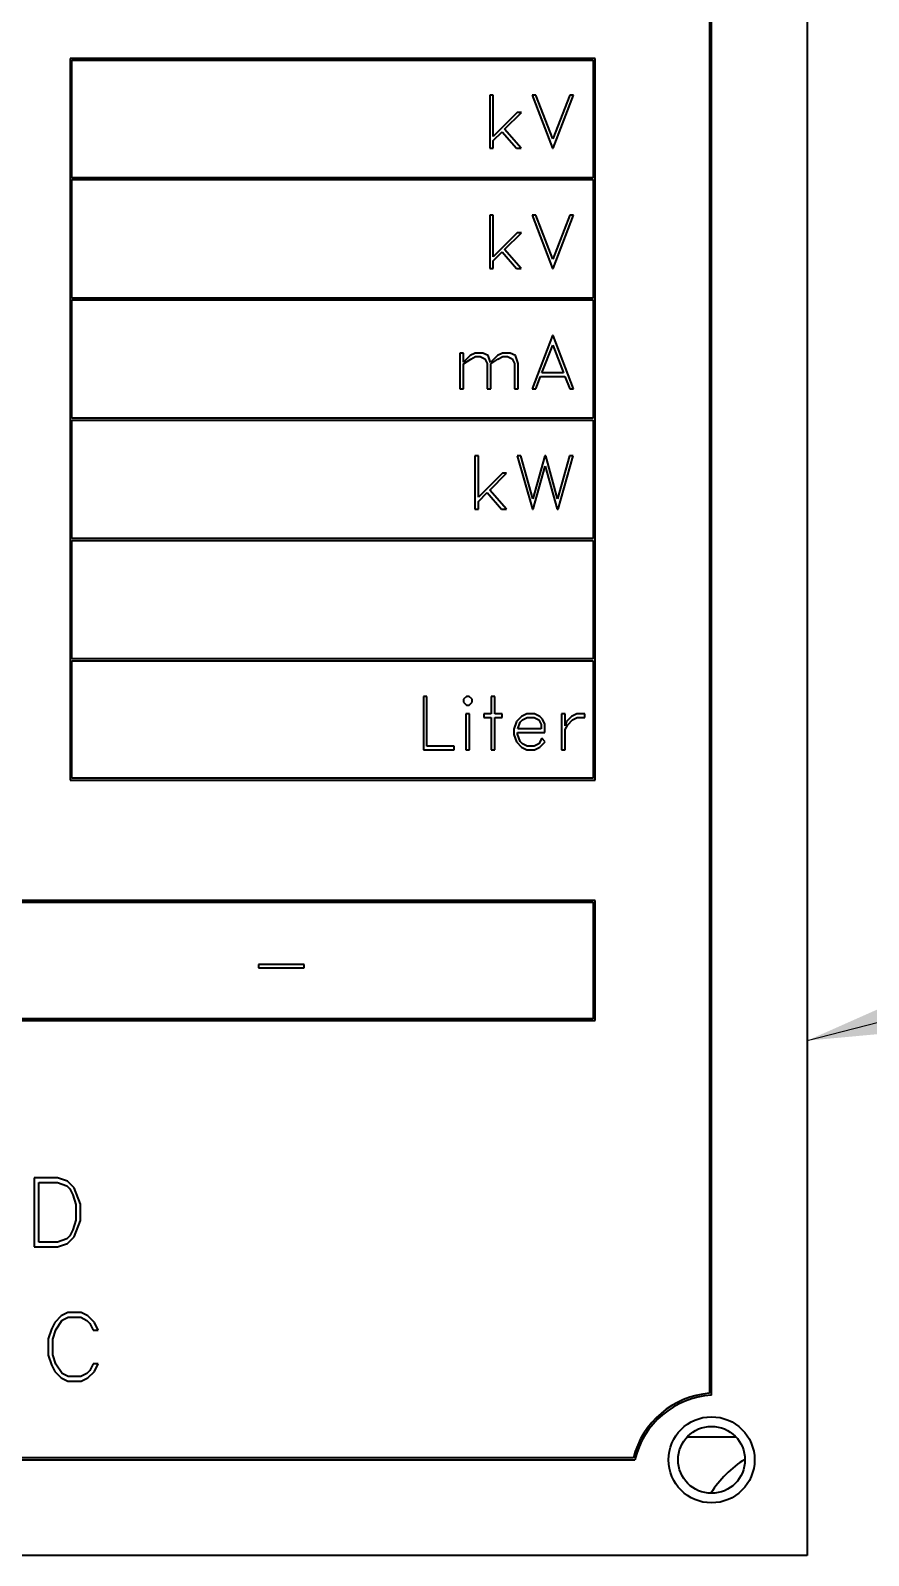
# Model space of a CAD drawing. Header units: millimetres. Extents: x 0 to 5945, y 0 to 4205.
# Drawn here: x 4931.8 to 4975.6, y 1972.1 to 2051.8 of the extents above; entities that cross this region are included whole.
import ezdxf

# ---------------------------------------------------------------- set-up
doc = ezdxf.new("R2010")
doc.units = ezdxf.units.MM
doc.header["$LTSCALE"] = 5
doc.layers.add('가시적인 것(ISO)', color=3, linetype='Continuous', lineweight=40)
doc.layers.add('기호(ISO)', color=5, linetype='Continuous', lineweight=25)
doc.styles.add('치수 텍스트_PSTEK_POSCO', font='isocp.shx')
doc.dimstyles.new('치수_PSTEK_POSCO$7', dxfattribs={"dimscale": 5, "dimtxt": 3.5, "dimasz": 2.5, "dimexe": 2, "dimexo": 2.5, "dimgap": 1, "dimtad": 1, "dimrnd": 1e-08, "dimdsep": 46, "dimtxsty": '치수 텍스트_PSTEK_POSCO', "dimcen": 0.09, "dimdle": 10, "dimclrd": 7, "dimclre": 7, "dimclrt": 2, "dimadec": 1, "dimazin": 2, "dimtfac": 1, "dimtmove": 0, "dimatfit": 3, "dimfxl": 0, "dimtolj": 1, "dimlwd": -1, "dimlwe": -1, "dimarcsym": 0})

msp = doc.modelspace()

# ---------------------------------------------------------------- linework, layer by layer
at = {"layer": '가시적인 것(ISO)'}
for p, q in [((4972.374, 2092.126), (4972.374, 1972.126)), ((4967.274, 2083.647), (4967.274, 1980.606)), ((4967.374, 1980.513), (4967.374, 2083.74)), ((4961.288, 2050.375), (4933.835, 2050.375)), ((4933.835, 2050.375), (4933.835, 2012.654)), ((4933.935, 2044.138), (4933.935, 2050.275)), ((4933.935, 2050.275), (4961.188, 2050.275)), ((4961.188, 2050.275), (4961.188, 2044.138)), ((4961.288, 2012.654), (4961.288, 2050.375)), ((4955.775, 2048.458), (4955.775, 2045.676)), ((4955.964, 2048.458), (4955.775, 2048.458)), ((4955.964, 2046.294), (4955.964, 2048.458)), ((4958.183, 2048.458), (4957.989, 2048.458)), ((4957.989, 2048.458), (4959.052, 2045.676)), ((4959.07, 2046.175), (4958.183, 2048.458)), ((4959.961, 2048.458), (4959.07, 2046.175)), ((4959.091, 2045.676), (4960.152, 2048.458)), ((4960.152, 2048.458), (4959.961, 2048.458)), ((4957.22, 2047.55), (4955.964, 2046.294)), ((4956.554, 2046.672), (4957.432, 2047.55)), ((4957.432, 2047.55), (4957.22, 2047.55)), ((4955.964, 2046.082), (4956.422, 2046.543)), ((4955.964, 2045.676), (4955.964, 2046.082)), ((4956.422, 2046.543), (4957.176, 2045.676)), ((4957.427, 2045.676), (4956.554, 2046.672)), ((4955.775, 2045.676), (4955.964, 2045.676)), ((4957.176, 2045.676), (4957.427, 2045.676)), ((4959.052, 2045.676), (4959.091, 2045.676)), ((4961.188, 2044.138), (4933.935, 2044.138)), ((4933.935, 2037.851), (4933.935, 2044.038)), ((4933.935, 2044.038), (4961.188, 2044.038)), ((4961.188, 2044.038), (4961.188, 2037.851)), ((4955.775, 2042.172), (4955.775, 2039.389)), ((4955.964, 2042.172), (4955.775, 2042.172)), ((4955.964, 2040.008), (4955.964, 2042.172)), ((4958.183, 2042.172), (4957.989, 2042.172)), ((4957.989, 2042.172), (4959.052, 2039.389)), ((4959.07, 2039.889), (4958.183, 2042.172)), ((4959.961, 2042.172), (4959.07, 2039.889)), ((4959.091, 2039.389), (4960.152, 2042.172)), ((4960.152, 2042.172), (4959.961, 2042.172)), ((4957.22, 2041.263), (4955.964, 2040.008)), ((4956.554, 2040.385), (4957.432, 2041.263)), ((4957.432, 2041.263), (4957.22, 2041.263)), ((4955.964, 2039.795), (4956.422, 2040.256)), ((4955.964, 2039.389), (4955.964, 2039.795)), ((4956.422, 2040.256), (4957.176, 2039.389)), ((4957.427, 2039.389), (4956.554, 2040.385)), ((4955.775, 2039.389), (4955.964, 2039.389)), ((4957.176, 2039.389), (4957.427, 2039.389)), ((4959.052, 2039.389), (4959.091, 2039.389)), ((4961.188, 2037.851), (4933.935, 2037.851)), ((4933.935, 2031.565), (4933.935, 2037.751)), ((4933.935, 2037.751), (4961.188, 2037.751)), ((4961.188, 2037.751), (4961.188, 2031.565)), ((4959.052, 2035.885), (4957.989, 2033.102)), ((4959.091, 2035.885), (4959.052, 2035.885)), ((4960.152, 2033.102), (4959.091, 2035.885)), ((4954.409, 2034.976), (4954.22, 2034.976)), ((4954.22, 2034.976), (4954.22, 2033.102)), ((4954.409, 2034.5), (4954.409, 2034.976)), ((4955.02, 2034.976), (4954.75, 2034.844)), ((4955.423, 2034.976), (4955.02, 2034.976)), ((4955.703, 2034.842), (4955.423, 2034.976)), ((4956.448, 2034.976), (4956.177, 2034.844)), ((4956.85, 2034.976), (4956.448, 2034.976)), ((4957.127, 2034.842), (4956.85, 2034.976)), ((4958.509, 2033.938), (4959.07, 2035.383)), ((4959.07, 2035.383), (4959.632, 2033.938)), ((4954.75, 2034.844), (4954.409, 2034.5)), ((4954.409, 2034.412), (4954.784, 2034.66)), ((4954.409, 2033.102), (4954.409, 2034.412)), ((4954.784, 2034.66), (4955.035, 2034.787)), ((4955.035, 2034.787), (4955.278, 2034.787)), ((4955.278, 2034.787), (4955.524, 2034.666)), ((4955.524, 2034.666), (4955.646, 2034.42)), ((4955.646, 2034.42), (4955.646, 2033.102)), ((4955.817, 2034.484), (4955.703, 2034.842)), ((4956.177, 2034.844), (4955.817, 2034.484)), ((4955.835, 2034.412), (4956.208, 2034.66)), ((4955.835, 2033.102), (4955.835, 2034.412)), ((4956.208, 2034.66), (4956.461, 2034.787)), ((4956.461, 2034.787), (4956.705, 2034.787)), ((4956.705, 2034.787), (4956.948, 2034.666)), ((4956.948, 2034.666), (4957.072, 2034.42)), ((4957.072, 2034.42), (4957.072, 2033.102)), ((4957.261, 2034.433), (4957.127, 2034.842)), ((4957.261, 2033.102), (4957.261, 2034.433)), ((4958.183, 2033.102), (4958.439, 2033.749)), ((4958.439, 2033.749), (4959.705, 2033.749)), ((4959.632, 2033.938), (4958.509, 2033.938)), ((4959.705, 2033.749), (4959.961, 2033.102)), ((4954.22, 2033.102), (4954.409, 2033.102)), ((4955.646, 2033.102), (4955.835, 2033.102)), ((4957.072, 2033.102), (4957.261, 2033.102)), ((4957.989, 2033.102), (4958.183, 2033.102)), ((4959.961, 2033.102), (4960.152, 2033.102)), ((4961.188, 2031.565), (4933.935, 2031.565)), ((4933.935, 2031.465), (4961.188, 2031.465)), ((4933.935, 2025.278), (4933.935, 2031.465)), ((4961.188, 2031.465), (4961.188, 2025.278)), ((4955.185, 2029.598), (4954.996, 2029.598)), ((4954.996, 2029.598), (4954.996, 2026.815)), ((4955.185, 2027.434), (4955.185, 2029.598)), ((4957.409, 2029.598), (4957.215, 2029.598)), ((4957.215, 2029.598), (4958.012, 2026.815)), ((4958.033, 2027.346), (4957.409, 2029.598)), ((4958.659, 2029.598), (4958.033, 2027.346)), ((4958.706, 2029.598), (4958.659, 2029.598)), ((4959.329, 2027.346), (4958.706, 2029.598)), ((4959.956, 2029.598), (4959.329, 2027.346)), ((4959.353, 2026.815), (4960.147, 2029.598)), ((4960.147, 2029.598), (4959.956, 2029.598)), ((4956.441, 2028.689), (4955.185, 2027.434)), ((4955.775, 2027.812), (4956.653, 2028.689)), ((4956.653, 2028.689), (4956.441, 2028.689)), ((4958.056, 2026.815), (4958.68, 2029.067)), ((4958.68, 2029.067), (4959.306, 2026.815)), ((4956.648, 2026.815), (4955.775, 2027.812)), ((4955.185, 2027.222), (4955.643, 2027.682)), ((4955.185, 2026.815), (4955.185, 2027.222)), ((4955.643, 2027.682), (4956.397, 2026.815)), ((4954.996, 2026.815), (4955.185, 2026.815)), ((4956.397, 2026.815), (4956.648, 2026.815)), ((4958.012, 2026.815), (4958.056, 2026.815)), ((4959.306, 2026.815), (4959.353, 2026.815)), ((4961.188, 2025.278), (4933.935, 2025.278)), ((4933.935, 2025.178), (4961.188, 2025.178)), ((4933.935, 2018.991), (4933.935, 2025.178)), ((4961.188, 2025.178), (4961.188, 2018.991)), ((4961.188, 2018.991), (4933.935, 2018.991)), ((4933.935, 2018.891), (4961.188, 2018.891)), ((4933.935, 2012.754), (4933.935, 2018.891)), ((4961.188, 2018.891), (4961.188, 2012.754)), ((4952.497, 2017.024), (4952.308, 2017.024)), ((4952.308, 2017.024), (4952.308, 2014.242)), ((4952.497, 2014.431), (4952.497, 2017.024)), ((4954.555, 2017.024), (4954.405, 2016.877)), ((4954.405, 2016.877), (4954.405, 2016.724)), ((4954.405, 2016.724), (4954.555, 2016.576)), ((4954.705, 2017.024), (4954.555, 2017.024)), ((4954.555, 2016.576), (4954.705, 2016.576)), ((4954.855, 2016.877), (4954.705, 2017.024)), ((4954.705, 2016.576), (4954.855, 2016.724)), ((4954.855, 2016.724), (4954.855, 2016.877)), ((4956.043, 2017.024), (4955.854, 2017.024)), ((4955.854, 2017.024), (4955.854, 2016.116)), ((4956.043, 2016.116), (4956.043, 2017.024)), ((4954.534, 2016.116), (4954.534, 2014.242)), ((4954.723, 2016.116), (4954.534, 2016.116)), ((4954.723, 2014.242), (4954.723, 2016.116)), ((4955.854, 2016.116), (4955.466, 2016.116)), ((4955.466, 2016.116), (4955.466, 2015.927)), ((4955.466, 2015.927), (4955.854, 2015.927)), ((4955.854, 2015.927), (4955.854, 2014.242)), ((4956.432, 2016.116), (4956.043, 2016.116)), ((4956.043, 2014.242), (4956.043, 2015.927)), ((4956.043, 2015.927), (4956.432, 2015.927)), ((4956.432, 2015.927), (4956.432, 2016.116)), ((4957.446, 2015.984), (4957.18, 2015.712)), ((4957.361, 2015.683), (4957.483, 2015.8)), ((4957.716, 2016.116), (4957.446, 2015.984)), ((4957.483, 2015.8), (4957.731, 2015.927)), ((4958.119, 2016.116), (4957.716, 2016.116)), ((4957.731, 2015.927), (4958.106, 2015.927)), ((4958.106, 2015.927), (4958.35, 2015.805)), ((4958.389, 2015.984), (4958.119, 2016.116)), ((4958.35, 2015.805), (4958.474, 2015.562)), ((4958.528, 2015.846), (4958.389, 2015.984)), ((4958.66, 2015.575), (4958.528, 2015.846)), ((4959.719, 2016.116), (4959.53, 2016.116)), ((4959.53, 2016.116), (4959.53, 2014.242)), ((4959.719, 2015.489), (4959.719, 2016.116)), ((4960.061, 2015.984), (4959.794, 2015.712)), ((4959.861, 2015.549), (4960.097, 2015.8)), ((4960.33, 2016.116), (4960.061, 2015.984)), ((4960.097, 2015.8), (4960.345, 2015.927)), ((4960.757, 2016.116), (4960.33, 2016.116)), ((4960.345, 2015.927), (4960.757, 2015.927)), ((4960.757, 2015.927), (4960.757, 2016.116)), ((4957.18, 2015.712), (4957.045, 2015.313)), ((4957.045, 2015.313), (4957.045, 2015.044)), ((4957.045, 2015.044), (4957.18, 2014.645)), ((4957.234, 2015.054), (4957.234, 2015.15)), ((4957.234, 2015.15), (4958.66, 2015.15)), ((4957.361, 2014.676), (4957.234, 2015.054)), ((4957.247, 2015.339), (4957.361, 2015.683)), ((4958.474, 2015.339), (4957.247, 2015.339)), ((4958.474, 2015.562), (4958.474, 2015.339)), ((4958.66, 2015.15), (4958.66, 2015.575)), ((4959.794, 2015.712), (4959.719, 2015.489)), ((4959.719, 2015.3), (4959.861, 2015.549)), ((4959.719, 2014.242), (4959.719, 2015.3)), ((4952.308, 2014.242), (4953.923, 2014.242)), ((4953.923, 2014.431), (4952.497, 2014.431)), ((4953.923, 2014.242), (4953.923, 2014.431)), ((4954.534, 2014.242), (4954.723, 2014.242)), ((4955.854, 2014.242), (4956.043, 2014.242)), ((4957.18, 2014.645), (4957.446, 2014.376)), ((4957.483, 2014.557), (4957.361, 2014.676)), ((4957.446, 2014.376), (4957.716, 2014.242)), ((4957.731, 2014.431), (4957.483, 2014.557)), ((4957.716, 2014.242), (4958.119, 2014.242)), ((4958.106, 2014.431), (4957.731, 2014.431)), ((4958.35, 2014.555), (4958.106, 2014.431)), ((4958.119, 2014.242), (4958.389, 2014.376)), ((4958.495, 2014.842), (4958.35, 2014.555)), ((4958.389, 2014.376), (4958.671, 2014.661)), ((4958.671, 2014.661), (4958.495, 2014.842)), ((4959.53, 2014.242), (4959.719, 2014.242)), ((4933.835, 2012.654), (4961.288, 2012.654)), ((4961.188, 2012.754), (4933.935, 2012.754)), ((4961.288, 2006.367), (4893.503, 2006.367)), ((4893.603, 2006.267), (4961.188, 2006.267)), ((4961.188, 2006.267), (4961.188, 2000.18)), ((4961.288, 2000.08), (4961.288, 2006.367)), ((4943.685, 2003.024), (4943.685, 2002.835)), ((4946.077, 2003.024), (4943.685, 2003.024)), ((4946.077, 2002.835), (4946.077, 2003.024)), ((4943.685, 2002.835), (4946.077, 2002.835)), ((4893.503, 2000.08), (4961.288, 2000.08)), ((4961.188, 2000.18), (4893.603, 2000.18)), ((4933.182, 1991.859), (4931.966, 1991.859)), ((4931.966, 1991.859), (4931.966, 1988.266)), ((4933.7, 1991.685), (4933.182, 1991.859)), ((4932.21, 1991.615), (4933.172, 1991.615)), ((4932.21, 1988.51), (4932.21, 1991.615)), ((4933.172, 1991.615), (4933.66, 1991.451)), ((4933.66, 1991.451), (4933.814, 1991.294)), ((4934.051, 1991.337), (4933.7, 1991.685)), ((4933.814, 1991.294), (4933.981, 1990.97)), ((4934.389, 1990.488), (4934.051, 1991.337)), ((4933.981, 1990.97), (4934.145, 1990.475)), ((4934.145, 1990.475), (4934.145, 1989.65)), ((4934.389, 1989.636), (4934.389, 1990.488)), ((4934.145, 1989.65), (4933.981, 1989.155)), ((4934.051, 1988.787), (4934.389, 1989.636)), ((4933.66, 1988.674), (4933.172, 1988.51)), ((4933.814, 1988.831), (4933.66, 1988.674)), ((4933.7, 1988.44), (4934.051, 1988.787)), ((4933.981, 1989.155), (4933.814, 1988.831)), ((4931.966, 1988.266), (4933.182, 1988.266)), ((4933.172, 1988.51), (4932.21, 1988.51)), ((4933.182, 1988.266), (4933.7, 1988.44)), ((4933.724, 1984.824), (4933.376, 1984.65)), ((4934.412, 1984.824), (4933.724, 1984.824)), ((4934.763, 1984.65), (4934.412, 1984.824)), ((4932.865, 1983.961), (4932.691, 1983.45)), ((4933.032, 1984.309), (4932.865, 1983.961)), ((4932.935, 1983.44), (4933.099, 1983.928)), ((4933.376, 1984.65), (4933.032, 1984.309)), ((4933.099, 1983.928), (4933.423, 1984.423)), ((4933.423, 1984.423), (4933.744, 1984.58)), ((4933.744, 1984.58), (4934.396, 1984.58)), ((4934.396, 1984.58), (4934.713, 1984.416)), ((4934.713, 1984.416), (4934.873, 1984.259)), ((4935.107, 1984.306), (4934.763, 1984.65)), ((4934.873, 1984.259), (4935.051, 1983.908)), ((4935.051, 1983.908), (4935.304, 1983.908)), ((4935.304, 1983.908), (4935.107, 1984.306)), ((4932.691, 1983.45), (4932.691, 1982.605)), ((4932.935, 1982.615), (4932.935, 1983.44)), ((4932.691, 1982.605), (4932.865, 1982.093)), ((4933.099, 1982.127), (4932.935, 1982.615)), ((4932.865, 1982.093), (4933.032, 1981.746)), ((4933.032, 1981.746), (4933.376, 1981.405)), ((4933.423, 1981.636), (4933.099, 1982.127)), ((4933.744, 1981.475), (4933.423, 1981.636)), ((4934.713, 1981.639), (4934.396, 1981.475)), ((4934.873, 1981.796), (4934.713, 1981.639)), ((4934.763, 1981.405), (4935.107, 1981.749)), ((4935.051, 1982.147), (4934.873, 1981.796)), ((4935.304, 1982.147), (4935.051, 1982.147)), ((4935.107, 1981.749), (4935.304, 1982.147)), ((4933.376, 1981.405), (4933.724, 1981.231)), ((4933.724, 1981.231), (4934.412, 1981.231)), ((4934.396, 1981.475), (4933.744, 1981.475)), ((4934.412, 1981.231), (4934.763, 1981.405)), ((4966.1, 1978.326), (4968.648, 1978.326)), ((4821.654, 1977.126), (4963.366, 1977.126)), ((4963.287, 1977.226), (4821.732, 1977.226)), ((4972.374, 1972.126), (4812.374, 1972.126))]:
    msp.add_line(p, q, dxfattribs=at)
for radius in [2.25, 1.75]:
    msp.add_circle((4967.374, 1977.126), radius, dxfattribs=at)
for centre, radius, start, end in [((4967.645, 1976.126), 4.495, 94.74086, 165.83507), ((4967.645, 1976.126), 4.395, 93.54181, 166.84836), ((4972.374, 1972.126), 6, 122.80323, 147.19677)]:
    msp.add_arc(centre, radius, start, end, dxfattribs=at)

# ---------------------------------------------------------------- leaders
at = {"layer": '기호(ISO)', "color": 7, "annotation_type": 0, "has_hookline": 1, "hookline_direction": 0, "text_width": 7}
msp.add_leader([(4972.374, 1999.036), (5235.773, 2067.569)], dimstyle='치수_PSTEK_POSCO$7', override={"dimtad": 0}, dxfattribs=at)

doc.saveas('drawing.dxf')
